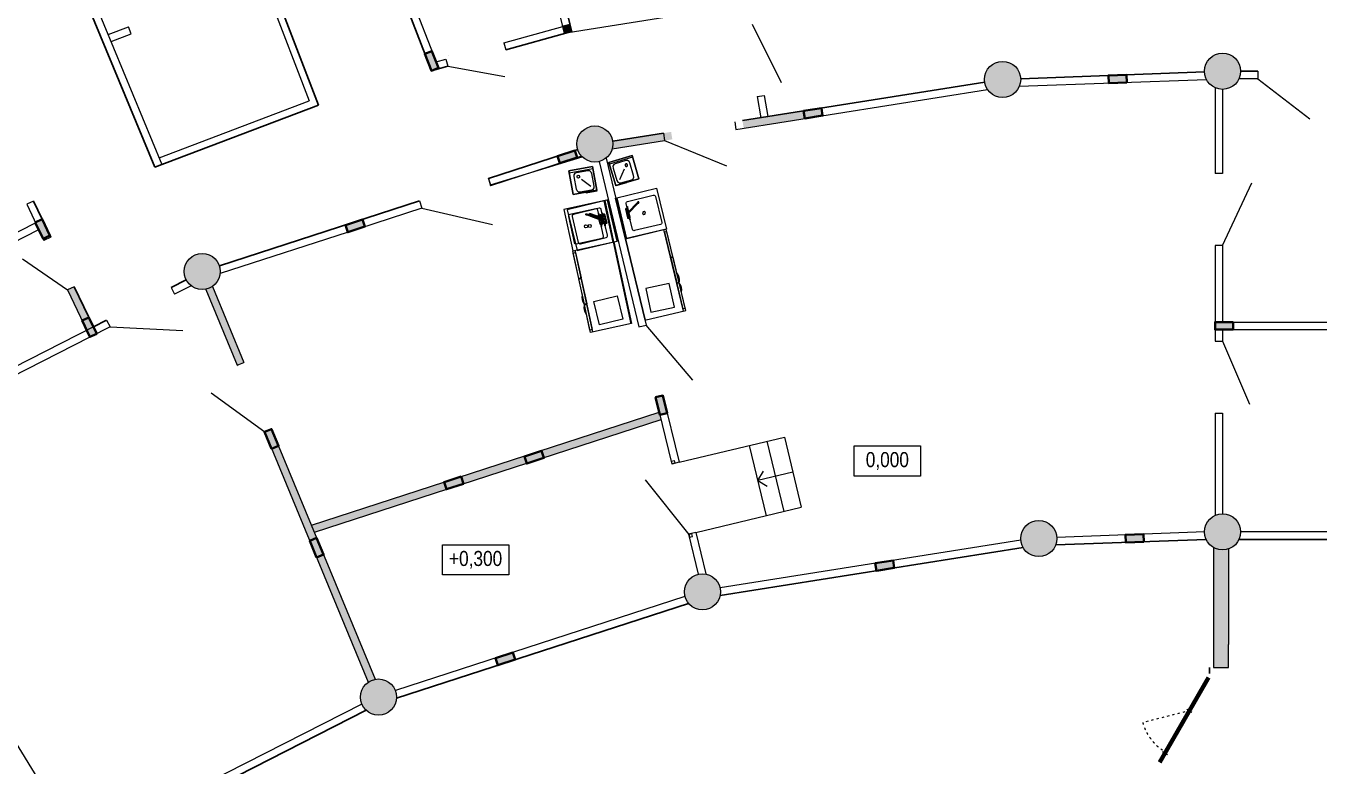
# Model space of a CAD drawing. Header units: millimetres. Extents: x 72919 to 485785, y -53256 to 338519.
# Drawn here: x 201962 to 223439, y 213065 to 225360 of the extents above; entities that cross this region are included whole.
import ezdxf

# ---------------------------------------------------------------- set-up
doc = ezdxf.new("R2010")
doc.units = ezdxf.units.MM
doc.linetypes.add('ACAD_ISO03W100', pattern=[30, 12, -18])
doc.linetypes.add('CONTI', pattern=[0])
doc.layers.add('1', color=7, linetype='Continuous')
for name, color, linetype, lineweight in [('door', 177, 'Continuous', 9), ('equipments', 137, 'CONTI', 20), ('h', 7, 'Continuous', 9), ('stairs', 4, 'Continuous', 5), ('wall', 5, 'Continuous', 40)]:
    doc.layers.add(name, color=color, linetype=linetype, lineweight=lineweight)
doc.styles.add('Шрифт надписей', font='ARIALN.TTF')

# ---------------------------------------------------------------- blocks, each defined once
blk = doc.blocks.new('цйпа44')
at = {"layer": 'equipments', "extrusion": (-0.009939, 0.014346, 0.999848)}
for p, q in [((-883458, 720980, -31016), (-883310, 720296, -31005)), ((-883540, 720725, -31012), (-883528, 720716, -31012)), ((-883511, 720732, -31012), (-883518, 720719, -31011)), ((-883513, 720606, -31010), (-883506, 720619, -31010)), ((-883484, 720613, -31010), (-883496, 720622, -31010))]:
    blk.add_line(p, q, dxfattribs=at)
at = {"layer": 'equipments', "extrusion": (-0.009939, 0.014346, 0.999848), "elevation": -11888}
blk.add_lwpolyline([(-883555, 720545), (-883704, 721229), (-884388, 721081), (-884240, 720397)], close=True, dxfattribs=at)
at = {"layer": 'equipments', "extrusion": (-0.009939, 0.014346, 0.999848)}
for points, elevation in [([(-883730, 720640), (-883823, 721070, 0.414214), (-883858, 721093), (-884288, 721000, 0.414214), (-884311, 720964), (-884218, 720534, 0.414214), (-884183, 720511), (-883753, 720605, 0.414214)], -11888), ([(-883783, 720970), (-883813, 721020, 0.39805), (-883816, 721021), (-883818, 721020, 0.39805), (-883819, 721017), (-883795, 720964, 1.117647)], -11886), ([(-883758, 720860), (-883763, 720802, -0.39805), (-883766, 720800), (-883768, 720800, -0.39805), (-883771, 720803), (-883771, 720860, -1.117647)], -11886)]:
    blk.add_lwpolyline(points, format="xyb", close=True, dxfattribs=dict(at, elevation=elevation))
at = {"layer": 'equipments', "extrusion": (-0.009939, 0.014346, 0.999848), "elevation": -11886}
for points in [[(-884008, 720989, -0.060395), (-884011, 720989, -0.099865), (-884015, 720989, -0.099865), (-884019, 720992, -0.09905), (-884022, 720995, -0.097918), (-884023, 721000, -0.097133), (-884022, 721004, -0.097133), (-884020, 721008, -0.097918), (-884016, 721011, -0.09905), (-884012, 721012, -0.099865), (-884007, 721011, -0.099865), (-884003, 721009, -0.060395), (-884002, 721007)], [(-884006, 721009), (-883773, 720923, -1), (-883780, 720905), (-884013, 720991, -0.043171), (-884014, 720991, -0.099865), (-884017, 720993, -0.09905), (-884020, 720996, -0.097918), (-884020, 721000, -0.097133), (-884020, 721004, -0.097133), (-884018, 721007, -0.097918), (-884015, 721009, -0.09905), (-884011, 721010, -0.099865), (-884008, 721009, -0.043171), (-884006, 721009)], [(-883804, 720934), (-883815, 720980, -0.414214), (-883808, 720991), (-883807, 720991)], [(-883799, 720932), (-883810, 720982, -0.414214), (-883807, 720986), (-883805, 720987)], [(-883771, 720830), (-883772, 720830, -0.414214), (-883782, 720837), (-883799, 720912)], [(-883797, 720994), (-883782, 720997, -0.414214), (-883771, 720990), (-883738, 720847, -0.414214), (-883745, 720836), (-883761, 720833)], [(-883794, 720989), (-883780, 720992, -0.414214), (-883776, 720989), (-883743, 720846, -0.414214), (-883746, 720841), (-883760, 720838)], [(-883771, 720836), (-883773, 720835, -0.414214), (-883777, 720838), (-883794, 720910)]]:
    blk.add_lwpolyline(points, format="xyb", dxfattribs=at)
blk.add_lwpolyline([(-883787, 720928), (-883770, 720931), (-883763, 720901), (-883783, 720896), (-883785, 720907)], dxfattribs=at)
at = {"layer": 'equipments', "extrusion": (-0.009939, 0.014346, 0.999848)}
for centre, radius in [((-884020, 720802, -11888), 25), ((-883788, 720967, -11886), 5.92), ((-883765, 720861, -11886), 5.92)]:
    blk.add_circle(centre, radius, dxfattribs=at)
for centre, radius, start, end in [((-883788, 720967, -11886), 16.1, 139.3972, 96.0367), ((-883788, 720967, -11886), 14.4, 170.9873, 34.4466), ((-883788, 720967, -11886), 10.1, 184.7252, 20.7088), ((-883765, 720861, -11886), 16.1, 289.3972, 246.0367), ((-883765, 720861, -11886), 14.4, 350.9873, 214.4466), ((-883765, 720861, -11886), 10.1, 4.7252, 200.7088)]:
    blk.add_arc(centre, radius, start, end, dxfattribs=at)
blk = doc.blocks.new('сердечник для 125')
at = {"lineweight": 40, "ltscale": 200, "true_color": 0x000000}
h = blk.add_hatch(color=18, dxfattribs=at)
h.dxf.hatch_style = 1
h.paths.add_polyline_path([(-779283, 728683), (-779583, 728683), (-779583, 728558), (-779283, 728558)])
at = {"color": 18, "lineweight": 40, "true_color": 0x000000}
blk.add_lwpolyline([(-779283, 728683), (-779583, 728683), (-779583, 728558), (-779283, 728558)], close=True, dxfattribs=at)
at = {"ltscale": 0.740741}
for points in [[(-779408, 728682), (-779408, 728683)], [(-779283, 728558), (-779283, 728558)]]:
    blk.add_lwpolyline(points, dxfattribs=at)

msp = doc.modelspace()

# ---------------------------------------------------------------- hatches: boundary and pattern name
at = {"ltscale": 500, "true_color": 0x000000}
h = msp.add_hatch(color=18, dxfattribs=at)
h.dxf.hatch_style = 1
h.paths.add_polyline_path([(210996.38865, 225393.70054), (211029.65964, 225254.82417), (210905.96911, 225234.57508), (210874.84125, 225364.52468)])
h = msp.add_hatch(color=18, dxfattribs=at)
h.dxf.hatch_style = 1
edge = h.paths.add_edge_path()
edge.add_arc((221835.43379, 224604.99944), 300, 0, 360)
h = msp.add_hatch(color=18, dxfattribs=at)
h.dxf.hatch_style = 1
edge = h.paths.add_edge_path()
edge.add_arc((218182.55589, 224470.31775), 300, 0, 360)
h = msp.add_hatch(color=18, dxfattribs=at)
h.dxf.hatch_style = 1
edge = h.paths.add_edge_path()
edge.add_arc((211411.20584, 223397.84127), 300, 0, 360)
h = msp.add_hatch(color=18, dxfattribs=at)
h.dxf.hatch_style = 1
edge = h.paths.add_edge_path()
edge.add_arc((204890.99463, 221279.29622), 300, 0, 360)
h = msp.add_hatch(color=18, dxfattribs=at)
h.dxf.hatch_style = 1
edge = h.paths.add_edge_path()
edge.add_arc((218782.76798, 216843.90015), 300, 0, 360)
h = msp.add_hatch(color=18, dxfattribs=at)
h.dxf.hatch_style = 1
edge = h.paths.add_edge_path()
edge.add_arc((221835.43379, 216954.99944), 300, 0, 360)
h = msp.add_hatch(color=18, dxfattribs=at)
h.dxf.hatch_style = 1
edge = h.paths.add_edge_path()
edge.add_arc((221835.43379, 216954.99944), 300, 240, 289.471220634, ccw=False)
edge.add_line((221685.43379, 216695.19182), (221685.43379, 215084.99944))
edge.add_line((221685.43379, 215084.99944), (221685.43379, 214704.99944))
edge.add_line((221685.43379, 214704.99944), (221935.43379, 214704.99944))
edge.add_line((221935.43379, 214704.99944), (221935.43379, 215084.99944))
edge.add_line((221935.43379, 215084.99944), (221935.43379, 216672.15673))
h = msp.add_hatch(color=18, dxfattribs=at)
h.dxf.hatch_style = 1
edge = h.paths.add_edge_path()
edge.add_arc((213197.06287, 215959.21137), 300, 0, 360)
h = msp.add_hatch(color=18, dxfattribs=at)
h.dxf.hatch_style = 1
edge = h.paths.add_edge_path()
edge.add_arc((207817.94429, 214213.53946), 300, 0, 360)
h = msp.add_hatch(color=18, dxfattribs=at)
h.dxf.hatch_style = 1
edge = h.paths.add_edge_path()
edge.add_arc((207817.94479, 214213.53967), 300, 0, 360)
at = {"layer": '1', "ltscale": 500, "true_color": 0x000000}
h = msp.add_hatch(color=18, dxfattribs=at)
h.dxf.hatch_style = 1
h.paths.add_polyline_path([(207651.70247, 227683.49407), (207535.019, 227638.66139), (208589.07585, 224895.32733), (208705.75932, 224940.16001), (207651.70247, 227683.49407)], flags=0)
h = msp.add_hatch(color=18, dxfattribs=at)
h.dxf.hatch_style = 1
h.paths.add_polyline_path([(205748.2032, 226855.63662), (206785.17049, 224156.67504), (206668.48644, 224111.84389), (205631.51915, 226810.80547)], flags=0)
h = msp.add_hatch(color=18, dxfattribs=at)
h.dxf.hatch_style = 1
h.paths.add_polyline_path([(203018.26902, 225963.77623), (204106.97561, 223335.5845), (203991.49182, 223287.7463), (202902.78523, 225915.93803)], flags=0)
h = msp.add_hatch(color=18, dxfattribs=at)
h.dxf.hatch_style = 1
h.paths.add_polyline_path([(211000.45706, 225376.75144), (213652.72937, 225798.38695), (213672.35437, 225674.93712), (211029.72174, 225254.83404)], flags=0)
h = msp.add_hatch(color=18, dxfattribs=at)
h.dxf.hatch_style = 1
h.paths.add_polyline_path([(203328.47483, 225214.92402), (203666.00033, 225345.30165), (203711.04124, 225228.69841), (203376.32693, 225099.40667)], flags=0)
h = msp.add_hatch(color=18, dxfattribs=at)
h.dxf.hatch_style = 1
h.paths.add_polyline_path([(209897.57189, 225081.72879), (210872.23072, 225354.93588), (210905.96911, 225234.57508), (209931.31028, 224961.36799)], flags=0)
h = msp.add_hatch(color=18, dxfattribs=at)
h.dxf.hatch_style = 1
h.paths.add_polyline_path([(204177.51206, 223175.31129), (204221.71956, 223058.38953), (206543.17703, 223936.12028), (206498.96954, 224053.04203), (204177.51206, 223175.31129)], flags=0)
h = msp.add_hatch(color=18, dxfattribs=at)
h.dxf.hatch_style = 1
h.paths.add_polyline_path([(204377.29368, 221012.00125), (204431.7626, 220905.07541), (204704.72825, 221044.12641), (204650.25932, 221151.05226), (204377.29368, 221012.00125)], flags=0)
h = msp.add_hatch(color=18, dxfattribs=at)
h.dxf.hatch_style = 1
h.paths.add_polyline_path([(203081.28343, 220357.41404), (203138.02189, 220246.03296), (203359.2555, 220358.73123), (203302.51703, 220470.11231), (203081.28343, 220357.41404)], flags=0)
h = msp.add_hatch(color=18, dxfattribs=at)
h.dxf.hatch_style = 1
h.paths.add_polyline_path([(201265.40195, 219432.46488), (201322.13646, 219321.08177), (203025.77731, 220188.85462), (202969.0428, 220300.23772), (201265.40195, 219432.46488)], flags=0)
at = {"layer": 'wall', "lineweight": 18, "ltscale": 0.007407, "true_color": 0x000000}
h = msp.add_hatch(color=18, dxfattribs=at)
h.dxf.hatch_style = 1
h.paths.add_polyline_path([(208784.63264, 224769.76024), (208818.37103, 224649.39945), (208968.42393, 224691.46085), (208934.68554, 224811.82164), (208784.63264, 224769.76024)], flags=0)
h = msp.add_hatch(color=18, dxfattribs=at)
h.dxf.hatch_style = 1
h.paths.add_polyline_path([(218480.612, 224481.31484), (218485.22087, 224356.39984), (221545.82777, 224469.32412), (221541.21891, 224594.23912), (218480.612, 224481.31484)], flags=0)
h = msp.add_hatch(color=18, dxfattribs=at)
h.dxf.hatch_style = 1
h.paths.add_polyline_path([(222143.68018, 224604.99944), (222143.68018, 224479.99944), (222422.27068, 224479.99944), (222422.27068, 224604.99944), (222143.68018, 224604.99944)], flags=0)
h = msp.add_hatch(color=18, dxfattribs=at)
h.dxf.hatch_style = 1
h.paths.add_polyline_path([(215172.76086, 223993.62467), (215192.31466, 223870.16355), (217925.01542, 224302.96921), (217905.46163, 224426.43033), (215172.76086, 223993.62467)], flags=0)
h = msp.add_hatch(color=18, dxfattribs=at)
h.dxf.hatch_style = 1
h.paths.add_polyline_path([(221835.43301, 224330.57996), (221710.43379, 224330.14013), (221715.43379, 222909.13745), (221840.43301, 222909.57728), (221835.43301, 224330.57996)], flags=0)
h = msp.add_hatch(color=18, dxfattribs=at)
h.dxf.hatch_style = 1
h.paths.add_polyline_path([(213862.6421, 223786.11062), (213882.22491, 223662.6541), (214896.02052, 223823.02665), (214876.43771, 223946.48318)])
h = msp.add_hatch(color=18, dxfattribs=at)
h.dxf.hatch_style = 1
h.paths.add_polyline_path([(211680.56603, 223440.50373), (211700.12034, 223317.04269), (212697.00902, 223474.93434), (212677.45471, 223598.39538)])
h = msp.add_hatch(color=18, dxfattribs=at)
h.dxf.hatch_style = 1
h.paths.add_polyline_path([(209643.40138, 222818.18947), (209680.48342, 222704.06269), (211190.46292, 223194.68477), (211153.38088, 223308.81155), (209643.40138, 222818.18947)], flags=0)
h = msp.add_hatch(color=18, dxfattribs=at)
h.dxf.hatch_style = 1
h.paths.add_polyline_path([(211602.78569, 223135.31096), (211481.23945, 223106.13029), (212140.49254, 220360.14354), (212262.03878, 220389.32422), (211602.78569, 223135.31096)], flags=0)
h = msp.add_hatch(color=18, dxfattribs=at)
h.dxf.hatch_style = 1
h.paths.add_polyline_path([(202089.83902, 222449.45548), (202231.83335, 222148.98615), (202118.81767, 222095.57775), (201976.82335, 222396.04708)], flags=0)
h = msp.add_hatch(color=18, dxfattribs=at)
h.dxf.hatch_style = 1
h.paths.add_polyline_path([(205151.12346, 221358.55987), (205188.27851, 221244.45683), (208538.51907, 222335.386), (208501.36403, 222449.48904), (205151.12346, 221358.55987)], flags=0)
h = msp.add_hatch(color=18, dxfattribs=at)
h.dxf.hatch_style = 1
h.paths.add_polyline_path([(199983.34049, 220999.12393), (202119.34432, 222086.62082), (202176.05788, 221975.22705), (200040.05405, 220887.73015)], flags=0)
h = msp.add_hatch(color=18, dxfattribs=at)
h.dxf.hatch_style = 1
h.paths.add_polyline_path([(221840.43379, 221709.13745), (221840.43379, 220439.81689), (221715.43379, 220439.81689), (221715.43379, 221709.13745)], flags=0)
h = msp.add_hatch(color=18, dxfattribs=at)
h.dxf.hatch_style = 1
h.paths.add_polyline_path([(202766.77617, 221028.01061), (202653.91978, 220974.26644), (202897.09723, 220463.58115), (203009.95362, 220517.32533)])
h = msp.add_hatch(color=18, dxfattribs=at)
h.dxf.hatch_style = 1
h.paths.add_polyline_path([(205060.59923, 221033.15485), (204947.64824, 220979.20193), (205473.2989, 219699.57603), (205574.73925, 219773.27676)])
h = msp.add_hatch(color=18, dxfattribs=at)
h.dxf.hatch_style = 1
h.paths.add_polyline_path([(222010.2419, 220440.02668), (222010.43315, 220315.02683), (225141.28209, 220319.81689), (225141.09085, 220444.81674), (222010.2419, 220440.02668)], flags=0)
h = msp.add_hatch(color=18, dxfattribs=at)
h.dxf.hatch_style = 1
h.paths.add_polyline_path([(221835.43379, 220315.02683), (221835.43379, 220124.56729), (221710.43379, 220124.56729), (221710.43379, 220315.02683)], flags=0)
h = msp.add_hatch(color=18, dxfattribs=at)
h.dxf.hatch_style = 1
h.paths.add_polyline_path([(206715.14919, 217063.12072), (206752.30423, 216949.01769), (212510.18159, 218820.27782), (212480.91054, 218942.20052)])
h = msp.add_hatch(color=18, dxfattribs=at)
h.dxf.hatch_style = 1
h.paths.add_polyline_path([(212613.63409, 218927.8271), (212492.06355, 218898.74784), (212687.54681, 218081.49852), (212809.11735, 218110.57778), (212613.63409, 218927.8271)], flags=0)
h = msp.add_hatch(color=18, dxfattribs=at)
h.dxf.hatch_style = 1
h.paths.add_polyline_path([(221835.43379, 218924.56729), (221710.43379, 218924.56729), (221710.43379, 217246.01796), (221835.43379, 217246.01796), (221835.43379, 218924.56729)], flags=0)
h = msp.add_hatch(color=18, dxfattribs=at)
h.dxf.hatch_style = 1
h.paths.add_polyline_path([(206042.74093, 218662.05504), (205927.36183, 218613.96409), (207658.50462, 214438.63636), (207759.94497, 214512.33709)])
h = msp.add_hatch(color=18, dxfattribs=at)
h.dxf.hatch_style = 1
h.paths.add_polyline_path([(202503.55528, 211807.36833), (198801.86612, 217847.92762), (199015.0257, 217978.55302), (202716.71486, 211937.99373)], flags=0)
h = msp.add_hatch(color=18, dxfattribs=at)
h.dxf.hatch_style = 1
h.paths.add_polyline_path([(213089.22748, 216943.83528), (212967.68124, 216914.65461), (213126.89895, 216251.46514), (213248.44519, 216280.64581), (213089.22748, 216943.83528)], flags=0)
h = msp.add_hatch(color=18, dxfattribs=at)
h.dxf.hatch_style = 1
h.paths.add_polyline_path([(219059.0934, 216858.11315), (219063.52846, 216738.19514), (221562.87829, 216830.63144), (221558.44322, 216950.54946), (219059.0934, 216858.11315)], flags=0)
h = msp.add_hatch(color=18, dxfattribs=at)
h.dxf.hatch_style = 1
h.paths.add_polyline_path([(222107.61118, 216954.99941), (222107.70078, 216829.99944), (225309.24827, 216832.29415), (225309.15868, 216957.29412), (222107.61118, 216954.99941)], flags=0)
h = msp.add_hatch(color=18, dxfattribs=at)
h.dxf.hatch_style = 1
h.paths.add_polyline_path([(213472.36126, 216018.29824), (213491.11569, 215899.77284), (218521.87474, 216695.7964), (218503.12032, 216814.3218), (213472.36126, 216018.29824)], flags=0)
h = msp.add_hatch(color=18, dxfattribs=at)
h.dxf.hatch_style = 1
h.paths.add_polyline_path([(208080.2405, 214306.8262), (208117.32993, 214192.70182), (212965.60696, 215768.34974), (212928.51753, 215882.47412), (208080.2405, 214306.8262)], flags=0)
h = msp.add_hatch(color=18, dxfattribs=at)
h.dxf.hatch_style = 1
h.paths.add_polyline_path([(203022.25415, 211787.22322), (203076.7332, 211680.30253), (207613.91022, 213992.11981), (207559.43117, 214099.0405), (203022.25415, 211787.22322)], flags=0)

# ---------------------------------------------------------------- linework, layer by layer
at = {"color": 18, "ltscale": 500, "true_color": 0x000000}
for p, q in [((207204.9721, 228497.79492), (208696.67003, 224615.28538)), ((222422.27068, 224604.99944), (222135.43377, 224604.99944)), ((204104.74171, 223014.1583), (206823.77062, 224042.26754)), ((208500.58848, 222452.12436), (205176.05701, 221371.9186)), ((203302.51703, 220470.11231), (203084.25644, 220358.92852))]:
    msp.add_line(p, q, dxfattribs=at)
at = {"linetype": 'Continuous'}
msp.add_line((221620.4256, 214704.99945), (221620.43085, 214605.39412), dxfattribs=at)
at = {"color": 18, "ltscale": 500, "true_color": 0x000000}
for points in [[(415650.43379, 180914.99944, 0.4142135624), (336810.43379, 259754.99944), (221610.43379, 259754.99944, 0.4142135624), (142770.43379, 180914.99944), (142770.43379, 104414.99944, 0.4142135624), (221610.43379, 25574.99944), (336810.43379, 25574.99944, 0.4142135624), (415650.43379, 104414.99944)], [(414950.43379, 180914.99944, 0.4142135624), (336810.43379, 259054.99944), (221610.43379, 259054.99944, 0.4142135624), (143470.43379, 180914.99944), (143470.43379, 104414.99944, 0.4142135624), (221610.43379, 26274.99944), (336810.43379, 26274.99944, 0.4142135624), (414950.43379, 104414.99944)]]:
    msp.add_lwpolyline(points, format="xyb", close=True, dxfattribs=at)
for points in [[(211029.65964, 225254.82417), (209754.61885, 230565.75127)], [(202018.00986, 228051.97463), (204104.74171, 223014.1583)], [(205743.53584, 226853.84337), (206823.77062, 224042.26754)], [(209931.31028, 224961.36799), (210966.19225, 225251.45626)], [(208696.67003, 224615.28538), (208968.42393, 224691.46085)], [(218482.3519, 224481.37904), (221535.63778, 224594.0332)], [(213862.69086, 223786.11835), (217886.24939, 224423.38742)], [(211707.51234, 223444.77161), (212548.86991, 223578.05119)], [(211125.88888, 223305.13617), (209641.8563, 222822.94475)], [(202088.67085, 222449.4381), (202374.55387, 221849.14698)], [(202765.82701, 221027.5599), (203084.25644, 220358.92852)], [(204623.5942, 221143.08018), (204375.02414, 221016.45649)], [(221562.87829, 216830.63144), (219063.52846, 216738.19514)], [(228837.71598, 216829.99944), (222107.70078, 216829.99944)], [(218521.87474, 216695.7964), (213491.11569, 215899.77284)], [(212965.60696, 215768.34974), (208117.32993, 214192.70182)], [(207613.91022, 213992.11981), (203076.7332, 211680.30253)]]:
    msp.add_lwpolyline(points, dxfattribs=at)
at = {"linetype": 'Continuous', "const_width": 71.14667, "flags": 128}
msp.add_lwpolyline([(220790.40844, 213127.40213), (221602.3436, 214536.58496)], dxfattribs=at)
at = {"layer": 'door', "ltscale": 0.3125}
for p, q in [((214024.99104, 225387.46134), (214503.03267, 224420.23625)), ((208968.42393, 224691.46085), (209913.21673, 224516.12513)), ((222422.27068, 224479.99944), (223284.00899, 223814.57363)), ((212568.40729, 223454.56583), (213597.69203, 223033.13358)), ((221835.43379, 221709.13745), (222318.7856, 222750.80388)), ((221835.43379, 221709.13745), (222318.7856, 222750.80388)), ((213036.15528, 219472.34355), (212262.05074, 220389.27439)), ((221835.43379, 220124.56729), (222281.71746, 219074.98068)), ((221835.43379, 220124.56729), (222281.71746, 219074.98068)), ((205927.36183, 218613.96409), (205039.24889, 219260.82793))]:
    msp.add_line(p, q, dxfattribs=at)
at = {"layer": 'door', "ltscale": 200}
for p, q in [((208539.94499, 222333.47928), (209708.64848, 222061.20708)), ((203359.2555, 220358.73123), (204567.8532, 220300.49377))]:
    msp.add_line(p, q, dxfattribs=at)
at = {"layer": 'door', "linetype": 'ByBlock', "ltscale": 100}
msp.add_line((201903.32563, 221489.6923), (202652.97165, 220973.81359), dxfattribs=at)
at = {"layer": 'door', "ltscale": 0.769231}
for p, q in [((212681.48678, 218131.51256), (212727.12239, 218142.46874)), ((212692.10623, 218087.27949), (212681.48678, 218131.51256)), ((212737.74185, 218098.23567), (212692.10623, 218087.27949)), ((212727.12239, 218142.46874), (212737.74185, 218098.23567)), ((213019.98091, 216922.62949), (212974.3453, 216911.67331)), ((213030.60037, 216878.39642), (213019.98091, 216922.62949)), ((212974.3453, 216911.67331), (212984.96476, 216867.44024)), ((212984.96476, 216867.44024), (213030.60037, 216878.39642))]:
    msp.add_line(p, q, dxfattribs=at)
at = {"layer": 'door'}
msp.add_line((212974.3453, 216911.67331), (212250.44294, 217819.00942), dxfattribs=at)
at = {"layer": 'door', "linetype": 'ACAD_ISO03W100', "lineweight": 9, "ltscale": 3}
msp.add_line((221295.07017, 213987.99), (220510.79654, 213787.97303), dxfattribs=at)
at = {"layer": 'door', "lineweight": 9}
for p, q in [((221244.09149, 214011.73666), (221327.4692, 213959.50489)), ((220839.00275, 213310.21215), (220922.38046, 213257.98038))]:
    msp.add_line(p, q, dxfattribs=at)
at = {"layer": 'door', "linetype": 'ACAD_ISO03W100', "lineweight": 9, "ltscale": 3}
msp.add_arc((221283.74763, 213994.65948), 800.10792, 194.970590886, 240.4411205, dxfattribs=at)
at = {"layer": 'equipments'}
for p, q in [((212037.034, 223176.47497), (211653.7705, 223061.98005)), ((211373.37989, 223022.0766), (210979.91001, 222950.09433)), ((210985.2007, 222921.17429), (211378.67059, 222993.15656)), ((211107.05214, 222924.16293), (211293.1634, 222958.21055)), ((211293.1634, 222958.21055), (211319.95984, 222955.1043)), ((211319.95984, 222955.1043), (211342.41148, 222937.33217)), ((211342.41148, 222937.33217), (211354.50241, 222909.65619)), ((211723.35752, 223054.72936), (211711.42135, 223028.70145)), ((211711.42135, 223028.70145), (211713.21289, 222998.5528)), ((211713.21289, 222998.5528), (211774.92565, 222791.97377)), ((211745.82312, 223069.66238), (211723.35752, 223054.72936)), ((211927.10676, 223123.81847), (211745.82312, 223069.66238)), ((211823.10824, 222808.13226), (211904.28868, 222984.38784)), ((211954.08215, 223123.6553), (211927.10676, 223123.81847)), ((211978.33929, 223108.43967), (211954.08215, 223123.6553)), ((211993.37851, 223082.24858), (211978.33929, 223108.43967)), ((212055.09127, 222875.66955), (211993.37851, 223082.24858)), ((211066.87592, 222857.03715), (211068.38545, 222887.20123)), ((211105.67436, 222644.95688), (211066.87592, 222857.03715)), ((211068.38545, 222887.20123), (211083.09097, 222911.77098)), ((211083.09097, 222911.77098), (211107.05214, 222924.16293)), ((211343.03404, 222690.0988), (211190.68339, 222810.28852)), ((211354.50241, 222909.65619), (211393.30085, 222697.57592)), ((211774.92565, 222791.97377), (211789.96486, 222765.78268)), ((211789.96486, 222765.78268), (211814.222, 222750.56705)), ((211814.222, 222750.56705), (211841.19739, 222750.40388)), ((211841.19739, 222750.40388), (212022.48103, 222804.55997)), ((212022.48103, 222804.55997), (212044.94663, 222819.49299)), ((212044.94663, 222819.49299), (212056.88281, 222845.5209)), ((212056.88281, 222845.5209), (212055.09127, 222875.66955)), ((211117.76529, 222617.28089), (211105.67436, 222644.95688)), ((211140.21692, 222599.50876), (211117.76529, 222617.28089)), ((211167.01337, 222596.40252), (211140.21692, 222599.50876)), ((211353.12463, 222630.45013), (211167.01337, 222596.40252)), ((211377.0858, 222642.84209), (211353.12463, 222630.45013)), ((211391.79131, 222667.41183), (211377.0858, 222642.84209)), ((211393.30085, 222697.57592), (211391.79131, 222667.41183))]:
    msp.add_line(p, q, dxfattribs=at)
at = {"layer": 'equipments', "extrusion": (-0.009939, 0.014346, 0.999848)}
for p, q in [((211560.30247, 222452.69373, -31016.21234), (211708.32752, 221768.61684, -31004.92559)), ((211479.17289, 222197.85377, -31011.78982), (211490.79381, 222189.06918, -31011.54826)), ((211507.5968, 222204.26766, -31011.59931), (211500.8721, 222191.34336, -31011.48071)), ((211505.95378, 222079.11271, -31009.81988), (211512.67847, 222092.03702, -31009.93848)), ((211534.37769, 222085.52661, -31009.62937), (211522.75676, 222094.3112, -31009.87093))]:
    msp.add_line(p, q, dxfattribs=at)
at = {"layer": 'equipments'}
for points in [[(212028.61862, 223204.64483), (211645.35512, 223090.14991), (211759.85004, 222706.88641), (212143.11354, 222821.38133)], [(212143.11354, 222821.38133), (211759.85004, 222706.88641), (211645.35512, 223090.14991), (212028.61862, 223204.64483)], [(210979.91001, 222950.09433), (211373.37989, 223022.0766), (211445.36216, 222628.60671), (211051.89228, 222556.62444)], [(211051.89228, 222556.62444), (211445.36216, 222628.60671), (211373.37989, 223022.0766), (210979.91001, 222950.09433)], [(211759.85004, 222706.88641), (211937.10941, 222759.84031), (211938.99514, 222753.52796), (211761.73577, 222700.57406)], [(211445.36216, 222628.60671), (211263.38234, 222595.31491), (211264.56789, 222588.83446), (211446.54771, 222622.12625)]]:
    msp.add_lwpolyline(points, close=True, dxfattribs=at)
at = {"layer": 'equipments', "extrusion": (-0.009939, 0.014346, 0.999848), "elevation": -29922.74331}
for points in [[(211409.24168, 222224.99462), (211261.11175, 222909.14192), (210576.96445, 222761.01199), (210725.09438, 222076.86469)], [(211019.23809, 220718.34363), (210725.09438, 222076.86469), (211409.24168, 222224.99462), (211703.38538, 220866.47356)], [(210824.55304, 221617.50865), (210733.55895, 222037.77056), (210772.65308, 222046.23513), (210863.64717, 221625.97322)], [(210917.66328, 221187.47321), (210826.66918, 221607.73512), (210865.76331, 221616.19969), (210956.75741, 221195.93777)], [(211010.77352, 220757.43776), (210919.77942, 221177.69967), (210958.87355, 221186.16424), (211049.86765, 220765.90233)]]:
    msp.add_lwpolyline(points, close=True, dxfattribs=at)
at = {"layer": 'equipments', "extrusion": (-0.009939, 0.014346, 0.999848)}
for points, elevation in [([(211235.12884, 222320.30842), (211142.0186, 222750.34386, 0.4142135624), (211106.34958, 222773.31604), (210676.31413, 222680.2058, 0.4142135624), (210653.34196, 222644.53677), (210746.4522, 222214.50133, 0.4142135624), (210782.12122, 222191.52916), (211212.15667, 222284.63939, 0.4142135624)], -29922.74331), ([(211181.78609, 222650.42025), (211152.09895, 222700.03016, 0.3980502807), (211148.743, 222700.97304), (211147.00364, 222700.0592, 0.3980502806), (211145.87605, 222696.76071), (211169.88526, 222644.16767, 1.1176470589)], -29921.17113), ([(211206.69209, 222540.05595), (211201.18815, 222482.50444, -0.3980502806), (211198.56239, 222480.21166), (211196.59914, 222480.28993, -0.3980502807), (211194.16424, 222482.78447), (211193.25938, 222540.59148, -1.1176470589)], -29921.17113)]:
    msp.add_lwpolyline(points, format="xyb", close=True, dxfattribs=dict(at, elevation=elevation))
for points, elevation in [([(210956.56364, 222669.2178, -0.0603945642), (210953.79911, 222668.75757, -0.0998652312), (210949.32153, 222669.45606, -0.0998652312), (210945.46498, 222671.8359, -0.0990498825), (210942.80551, 222675.55027, -0.0979181977), (210941.76761, 222680.00894, -0.0971327288), (210942.50348, 222684.56408, -0.0971327288), (210944.90533, 222688.50386, -0.0979181977), (210948.59235, 222691.21731, -0.0990498825), (210953.02778, 222692.31109, -0.0998652312), (210957.50536, 222691.6126, -0.0998652312), (210961.3619, 222689.23277, -0.0603945642), (210963.1635, 222687.08598)], -29921.17113), ([(210958.57141, 222688.78213), (211191.39477, 222602.78561, -1), (211184.79492, 222584.91743), (210951.97155, 222670.91395, -0.0431709289), (210950.4131, 222671.34113, -0.0998652312), (210947.2575, 222673.28841, -0.0990498825), (210945.08141, 222676.32768, -0.0979181977), (210944.23215, 222679.97595, -0.0971327288), (210944.83427, 222683.70317, -0.0971327288), (210946.79957, 222686.92687, -0.0979181977), (210949.81645, 222689.14714, -0.0990498825), (210953.44571, 222690.04211, -0.0998652312), (210957.10946, 222689.47058, -0.0431709289), (210958.57141, 222688.78213)], -29921.17113), ([(211160.43197, 222614.22215), (211149.96686, 222660.59549, -0.4142135624), (211156.76487, 222671.35593), (211157.40738, 222671.50092)], -29921.17113), ([(211166.02382, 222612.15672), (211154.84421, 222661.69616, -0.4142135624), (211157.86555, 222666.47858), (211159.52878, 222666.85392)], -29921.17113), ([(211193.72965, 222510.54847), (211193.08714, 222510.40347, -0.4142135624), (211182.3267, 222517.20148), (211165.43113, 222592.06971)], -29921.17113), ([(211167.77155, 222673.83981), (211183.10255, 222677.29957, -0.4142135624), (211193.86299, 222670.50156), (211226.22283, 222527.10756, -0.4142135624), (211219.42482, 222516.34712), (211204.09382, 222512.88736)], -29921.17113), ([(211170.47391, 222669.32392), (211184.20322, 222672.42222, -0.4142135624), (211188.98564, 222669.40089), (211221.34548, 222526.00688, -0.4142135624), (211218.32414, 222521.22446), (211204.59483, 222518.12616)], -29921.17113), ([(211193.64969, 222515.65616), (211191.98647, 222515.28082, -0.4142135624), (211187.20405, 222518.30216), (211171.02297, 222590.00429)], -29921.17113), ([(210884.86308, 221338.96297), (210880.95367, 221338.11651, 0.1940229885), (210911.63773, 221196.40028), (210915.54714, 221197.24674)], -29922.74331), ([(210952.57962, 221026.20991), (210948.67021, 221025.36346, -0.1940229885), (210917.98615, 221167.07968), (210921.89556, 221167.92614)], -29922.74331)]:
    msp.add_lwpolyline(points, format="xyb", dxfattribs=dict(at, elevation=elevation))
for points, elevation in [([(211177.82987, 222607.796), (211194.61935, 222611.58489), (211201.60794, 222580.61683), (211182.05163, 222576.20355), (211179.65688, 222586.81524)], -29921.17113), ([(211693.61185, 220864.35741), (211399.46814, 222222.87848)], -29922.74331), ([(211058.33222, 220726.8082), (210764.18851, 222085.32926)], -29922.74331)]:
    msp.add_lwpolyline(points, dxfattribs=dict(at, elevation=elevation))
at = {"layer": 'equipments', "extrusion": (0.002683, 0.017469, 0.999844), "elevation": 4443.6979}
for points in [[(-176959.48533, -250358.74656), (-176434.4369, -251645.76798), (-175786.29662, -251381.3551), (-176311.34505, -250094.33368)], [(-176611.97126, -251210.58808), (-176449.54621, -251608.7314), (-176412.50962, -251593.62209), (-176574.93468, -251195.47877)], [(-176778.17364, -250803.18561), (-176615.74859, -251201.32893), (-176578.712, -251186.21962), (-176741.13706, -250788.0763)], [(-176944.37602, -250395.78315), (-176781.95097, -250793.92646), (-176744.91438, -250778.81716), (-176907.33944, -250380.67384)]]:
    msp.add_lwpolyline(points, close=True, dxfattribs=at)
for points in [[(-176922.44874, -250343.63725), (-176397.40031, -251630.65868)], [(-176320.60419, -250098.11101), (-175795.55576, -251385.13243)]]:
    msp.add_lwpolyline(points, dxfattribs=at)
for points in [[(-176719.62508, -250946.70239), (-176723.32874, -250948.21332, -0.1940229885), (-176778.09998, -250813.95569), (-176774.39632, -250812.44476)], [(-176840.49954, -250650.40969), (-176844.2032, -250651.92062, 0.1940229885), (-176789.43196, -250786.17825), (-176785.7283, -250784.66732)]]:
    msp.add_lwpolyline(points, format="xyb", dxfattribs=at)
at = {"layer": 'equipments', "extrusion": (-5.85949e-05, 0.000233841, 1), "elevation": 29795.4953}
msp.add_lwpolyline([(212341.2773, 220597.94204), (212732.41585, 220681.67162), (212648.68627, 221072.81016), (212257.54773, 220989.08058)], close=True, dxfattribs=at)
at = {"layer": 'equipments', "elevation": -1248.74974}
msp.add_lwpolyline([(211875.89818, 220489.11991), (211487.09949, 220395.12218), (211393.10176, 220783.92087), (211781.90045, 220877.9186)], close=True, dxfattribs=at)
at = {"layer": 'equipments', "extrusion": (-0.009939, 0.014346, 0.999848)}
for centre, radius in [((211176.18411, 222646.63075, -29921.17113), 5.9179), ((211200.00558, 222541.07229, -29921.17113), 5.9179), ((210944.2354, 222482.4226, -29922.74331), 25)]:
    msp.add_circle(centre, radius, dxfattribs=at)
for centre, radius, start, end in [((211176.18411, 222646.63075, -29921.17113), 16.06287, 139.397248923, 96.036671149), ((211176.18411, 222646.63075, -29921.17113), 14.37204, 170.98732221, 34.446597821), ((211176.18411, 222646.63075, -29921.17113), 10.14497, 184.725150163, 20.708769862), ((211200.00558, 222541.07229, -29921.17113), 16.06287, 289.397248909, 246.036671135), ((211200.00558, 222541.07229, -29921.17113), 14.37204, 350.98732221, 214.446597821), ((211200.00558, 222541.07229, -29921.17113), 10.14497, 4.725150163, 200.708769862)]:
    msp.add_arc(centre, radius, start, end, dxfattribs=at)
at = {"layer": 'equipments', "extrusion": (0, 0, -1)}
msp.add_ellipse((211933.11233, 223047.24042), major_axis=(-7.01281, 23.47489), ratio=0.8775510204, start_param=-1.5707963268, end_param=4.7123889804, dxfattribs=at)
at = {"layer": 'equipments'}
msp.add_ellipse((211136.46685, 222853.20492), major_axis=(-4.40891, 24.10003), ratio=0.8775510204, start_param=-1.5707963268, end_param=4.7123889804, dxfattribs=at)
at = {"layer": 'h'}
for points in [[(215718.20847, 218382.2655), (216818.20847, 218382.2655), (216818.20847, 217882.2655), (215718.20847, 217882.2655)], [(208880.15829, 216740.63287), (209980.15829, 216740.63287), (209980.15829, 216240.63287), (208880.15829, 216240.63287)]]:
    msp.add_lwpolyline(points, close=True, dxfattribs=at)
at = {"layer": 'stairs', "color": 4, "lineweight": 18}
for p, q in [((212809.09305, 218110.67919), (214559.3589, 218530.88084)), ((214267.64793, 218460.84723), (214547.78237, 217294.00333)), ((214559.3589, 218530.88084), (214839.49334, 217364.03694)), ((213975.93695, 218390.81363), (214256.07139, 217223.96972)), ((214116.00417, 217807.39167), (214210.16588, 217961.04961)), ((214699.42612, 217947.45889), (214116.00417, 217807.39167)), ((214116.00417, 217807.39167), (214269.66211, 217713.22997)), ((213089.22748, 216943.83528), (214839.49334, 217364.03694))]:
    msp.add_line(p, q, dxfattribs=at)
at = {"layer": 'wall', "color": 18, "lineweight": 18, "ltscale": 0.007407, "true_color": 0x000000}
for p, q in [((207321.65616, 228542.62604), (208774.33232, 224761.68023)), ((205631.51915, 226810.80547), (206668.48644, 224111.84389)), ((213968.63395, 225722.03711), (210967.74664, 225244.98177)), ((222422.27068, 224479.99944), (222108.10792, 224479.99944)), ((214105.98221, 224184.19893), (214224.31521, 224204.13135)), ((214105.98221, 224184.19893), (214164.97177, 223833.99494)), ((203084.25644, 220358.92852), (199049.07725, 218303.37415)), ((206704.32113, 217064.85914), (212480.91054, 218942.20052)), ((206752.30423, 216949.01769), (212510.18159, 218820.27782)), ((221685.43379, 216695.19182), (221685.43379, 215084.99944)), ((221935.43379, 216672.15673), (221935.43379, 215084.99944))]:
    msp.add_line(p, q, dxfattribs=at)
for points in [[(210905.96911, 225234.57508), (209633.07261, 230536.5706)], [(202133.4948, 228099.81006), (204221.71956, 223058.38953)], [(203328.45664, 225214.917), (203666.00033, 225345.30165)], [(203711.04124, 225228.69841), (203666.00033, 225345.30165)], [(209898.92143, 225076.91436), (210877.93577, 225351.34234)], [(203376.1936, 225099.35517), (203711.04124, 225228.69841)], [(209898.92143, 225076.91436), (209931.31028, 224961.36799)], [(208774.33232, 224761.68023), (208936.03507, 224807.00721)], [(208936.03507, 224807.00721), (208968.42393, 224691.46085)], [(208979.57888, 224864.81354), (208979.41749, 224865.24036)], [(218459.69713, 224355.45812), (221567.51038, 224470.12412)], [(220064.07623, 224539.49484), (220064.05942, 224539.95084)], [(222422.27068, 224604.99944), (222422.27068, 224479.99944)], [(213753.94374, 223640.32515), (217932.75001, 224304.19425)], [(219943.62256, 224410.4263), (219943.74899, 224410.43096)], [(221710.43379, 224330.14013), (221710.43379, 222909.13745)], [(221835.43379, 224305.09468), (221835.43379, 222909.13745)], [(221835.43379, 224305.09468), (221835.43379, 222909.13745)], [(204175.77519, 223169.30906), (206668.48644, 224111.84389)], [(214224.31521, 224204.13135), (214283.50006, 223852.76798)], [(213734.09927, 223765.75144), (213753.94374, 223640.32515)], [(211700.12034, 223317.04269), (212568.40395, 223454.58693)], [(212548.87325, 223578.03008), (212568.40729, 223454.56583)], [(209676.02322, 222719.53728), (211202.10889, 223182.78305)], [(211190.46292, 223194.68477), (209680.48342, 222704.06269)], [(211596.77821, 223160.3339), (212262.05026, 220389.27638)], [(211481.10905, 223106.67345), (212140.49254, 220360.14354)], [(209641.16751, 222834.36358), (209676.02322, 222719.53728)], [(209641.8563, 222822.94475), (209680.48342, 222704.06269)], [(221835.43379, 222909.13745), (221710.43379, 222909.13745)], [(221835.43379, 222909.13745), (221715.43379, 222909.13745)], [(202089.14053, 222449.66231), (201975.86431, 222395.58928)], [(201975.86431, 222395.58928), (202261.6985, 221795.40067)], [(208539.2156, 222333.24229), (207483.10678, 221990.09173)], [(208500.58848, 222452.12436), (208539.2156, 222333.24229)], [(199829.5678, 220920.01758), (202122.29234, 222088.12279)], [(199773.04521, 220750.93186), (202176.05788, 221975.22705)], [(207483.10678, 221990.09173), (205188.27851, 221244.45683)], [(202374.55387, 221849.14698), (202261.6985, 221795.40067)], [(221710.43379, 221709.13745), (221710.43379, 220124.56729)], [(221835.43379, 221709.13745), (221710.43379, 221709.13745)], [(221835.43379, 221709.13745), (221715.43379, 221709.13745)], [(221835.43379, 221709.13745), (221835.43379, 220439.81689)], [(221835.43379, 221709.13745), (221835.43379, 220439.81689)], [(202765.82701, 221027.5599), (202652.97165, 220973.81359)], [(204375.02414, 221016.45649), (204431.7626, 220905.07541)], [(204705.08393, 221044.3076), (204431.7626, 220905.07541)], [(205060.59923, 221033.15485), (205583.73437, 219770.19491)], [(202652.97165, 220973.81359), (202972.83568, 220302.16985)], [(204947.64824, 220979.20193), (205468.29638, 219722.24611)], [(203359.2555, 220358.73123), (203026.60113, 220189.27428)], [(203302.51703, 220470.11231), (203359.2555, 220358.73123)], [(212140.49254, 220360.14354), (212262.05074, 220389.27439)], [(221835.43379, 220439.81689), (225141.28209, 220439.81689)], [(221835.43379, 220439.81689), (225141.28209, 220439.81689)], [(221960.56211, 220439.56933), (221960.56212, 220440.02564)], [(203026.60113, 220189.27428), (199081.50597, 218179.60947)], [(221835.43379, 220314.88522), (221835.43379, 220124.56729)], [(221835.43379, 220314.88522), (221835.43379, 220124.56729)], [(221835.43379, 220314.81689), (225141.28209, 220314.81689)], [(221835.43442, 220315.02683), (221835.56094, 220315.02683)], [(221710.43379, 220124.56729), (221835.43379, 220124.56729)], [(221715.43379, 220124.56729), (221835.43379, 220124.56729)], [(205468.29638, 219722.24611), (205583.73437, 219770.19491)], [(212420.62697, 219193.29964), (212687.54681, 218081.49852)], [(212420.63894, 219193.24981), (212542.18518, 219222.43049)], [(212542.17321, 219222.48031), (212809.09305, 218110.67919)], [(221710.43379, 218924.56729), (221710.43379, 217230.93552)], [(221710.43379, 218924.56729), (221835.43379, 218924.56729)], [(221715.43379, 218924.56729), (221835.43379, 218924.56729)], [(221835.43379, 218924.56729), (221835.43379, 217255.98164)], [(221835.43379, 218924.56729), (221835.43379, 217255.98164)], [(205927.36183, 218613.96409), (206042.74093, 218662.05504)], [(206042.74093, 218662.05504), (207763.77549, 214507.11006)], [(205927.36183, 218613.96409), (206917.84665, 216222.72221)], [(212809.09305, 218110.67919), (212687.54681, 218081.49852)], [(199015.0257, 217978.55302), (200852.89051, 214979.45426), (200851.95366, 214980.98304), (201050.41591, 214657.12469), (201051.52953, 214655.30744), (202716.71486, 211937.99373)], [(213089.22748, 216943.83528), (212967.68124, 216914.65461)], [(213089.22748, 216943.83528), (213254.32228, 216256.16595)], [(221541.70738, 216954.93391), (219082.09607, 216863.9673)], [(228810.43379, 216954.99944), (222135.4337, 216954.99944)], [(212967.68124, 216914.65461), (213126.89895, 216251.46514)], [(218484.03438, 216816.36401), (213489.51673, 216026.07498)], [(206917.84665, 216222.72221), (207648.23139, 214459.41746)], [(212907.46693, 215880.89028), (208098.6004, 214318.05043)], [(221685.43379, 215084.99944), (221685.43379, 215084.99944), (221685.43379, 214704.99944), (221935.43379, 214704.99944), (221935.43379, 215084.99944), (221935.43379, 215084.99944)], [(207541.50755, 214095.51955), (203035.64125, 211799.65595)]]:
    msp.add_lwpolyline(points, dxfattribs=at)
for centre in [(221835.43379, 224604.99944), (218182.55589, 224470.31775), (211411.20584, 223397.84127), (204890.99463, 221279.29622), (218782.76798, 216843.90015), (221835.43379, 216954.99944), (213197.06287, 215959.21137), (207817.95353, 214212.04259), (207817.95404, 214212.0428)]:
    msp.add_circle(centre, 300, dxfattribs=at)

# ---------------------------------------------------------------- block references
at = {"layer": 'equipments', "xscale": -1, "rotation": 25.70979300599559}
msp.add_blockref('цйпа44', (-271453.11897, -810356.98838, 31004.79202), dxfattribs=at)
msp.add_blockref('цйпа44', (-271453.11897, -810356.98838, 31004.79202), dxfattribs=at)
at = {"layer": 'equipments', "rotation": 1.290206993919697}
msp.add_blockref('цйпа44', (1111082.8875, -478439.45957, 31004.79202), dxfattribs=at)
at = {"layer": 'wall', "color": 18, "lineweight": 18, "ltscale": 0.007407, "true_color": 0x000000}
for p, rotation in [((609431.75057, 1213624.8632), 111.0099119934655), ((1025842.88031, -474927.36398), 2.111668443383781), ((1099194.97792, -373305.00106), 9.032805825998704), ((1177361.72868, -228988.23025), 17.99579633693396), ((524936.0013, 1238978.07029), 115.4656871451105), ((1173837.42458, -230133.41792), 17.99579633693396), ((525713.41968, 1237345.66359), 115.4656871451105), ((734707.61346, 1149500.44423), 103.7677721677861), ((580923.51219, 1217432.9463), 112.4999999997215), ((1176810.30468, -233975.41844), 17.99579633693396), ((1175477.54289, -234403.95918), 17.99579633693396), ((581671.58896, 1215626.75063), 112.4999999997215), ((1026246.85843, -482415.87567), 2.121649234004249), ((1099953.52826, -381455.91934), 8.991440349973145), ((1176332.12475, -237326.10979), 17.99579633693396)]:
    msp.add_blockref('сердечник для 125', p, dxfattribs=dict(at, rotation=rotation))
msp.add_blockref('сердечник для 125', (1001293.75526, -508242.85928), dxfattribs=at)

# ---------------------------------------------------------------- texts
at = {"layer": 'h', "char_height": 250, "attachment_point": 5, "style": 'Шрифт надписей'}
for s, insert in [('0,000', (216268.20847, 218132.2655)), ('+0,300', (209430.15829, 216490.63287))]:
    msp.add_mtext_dynamic_manual_height_columns(s, width=355.3393134, gutter_width=50, heights=[0], dxfattribs=dict(at, insert=insert))

doc.saveas('drawing.dxf')
